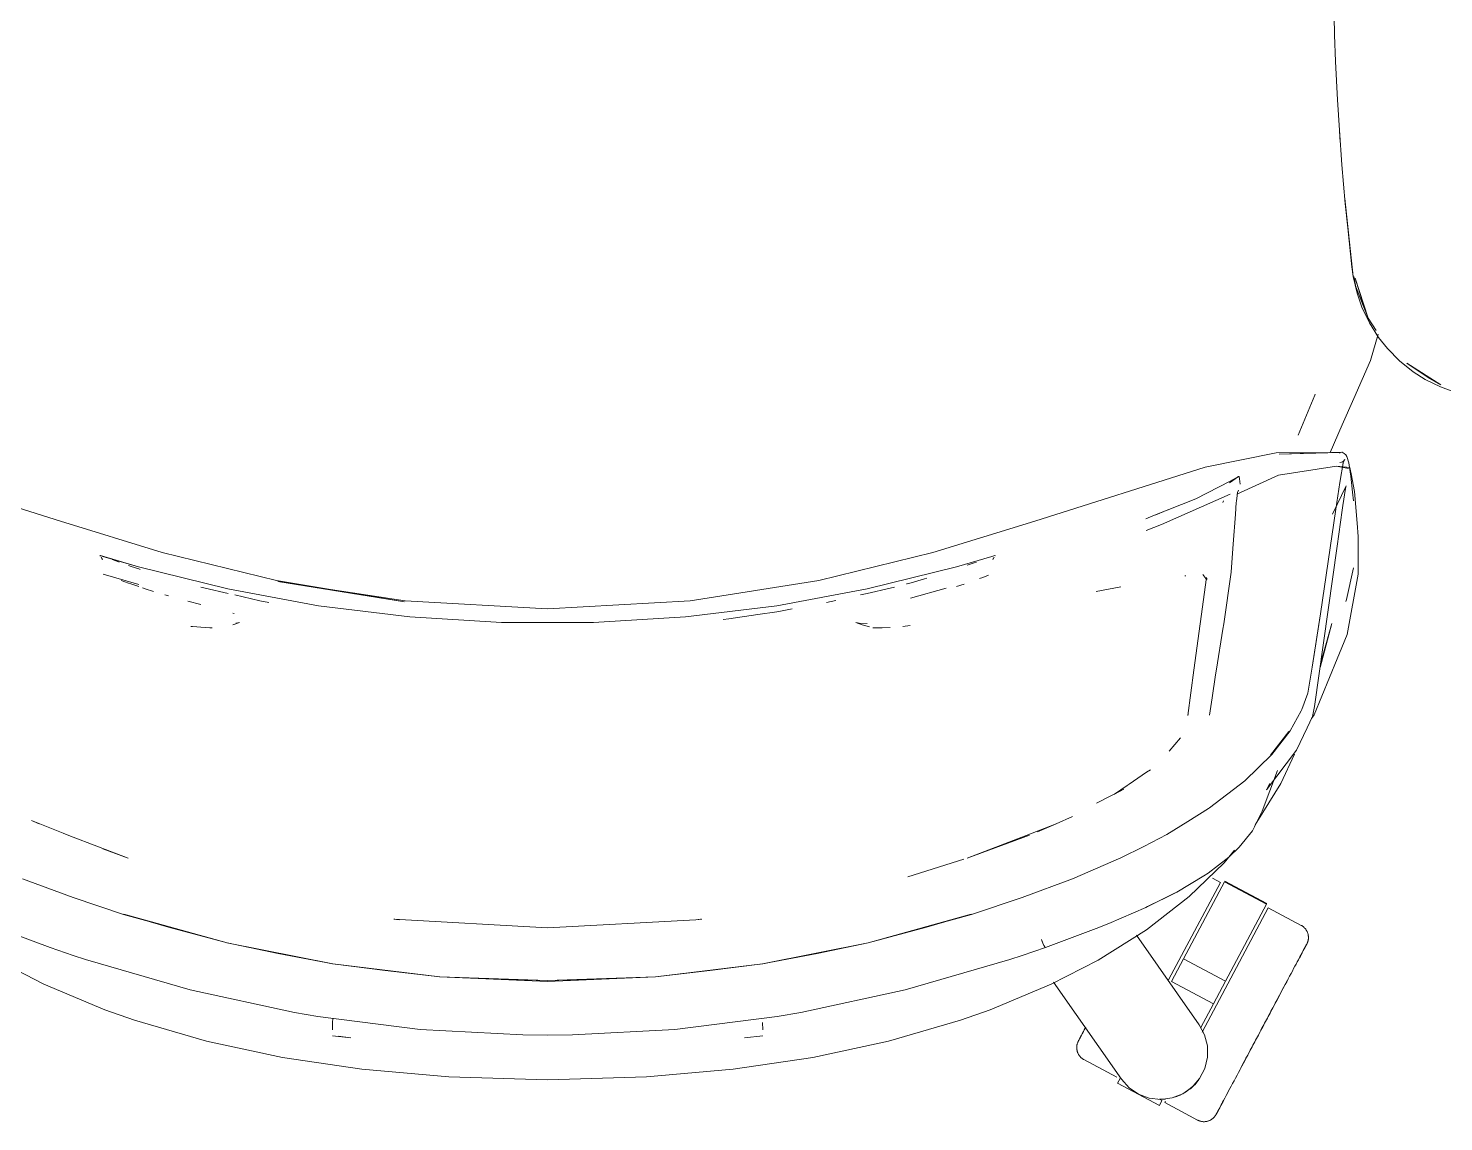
# Model space of a CAD drawing. Header units: millimetres. Extents: x 155927 to 326028, y -36033 to 97293.
# Drawn here: x 157782.6 to 158199.8, y 19345.4 to 19667.7 of the extents above; entities that cross this region are included whole.
import ezdxf

# ---------------------------------------------------------------- set-up
doc = ezdxf.new("R2010")
doc.units = ezdxf.units.MM
doc.header["$MEASUREMENT"] = 0
doc.layers.add('G-IMPT', color=8, linetype='CONTINUOUS', lineweight=9)
doc.layers.add('I-FURN', color=8, linetype='CONTINUOUS', lineweight=9)

msp = doc.modelspace()

# ---------------------------------------------------------------- linework, layer by layer
at = {"layer": 'G-IMPT'}
for p, q in [((158167.36, 19678.03), (158167.66, 19665.72)), ((158167.95, 19657.84), (158167.66, 19665.72)), ((158167.95, 19657.84), (158168.49, 19646.54)), ((158169.05, 19637.67), (158168.49, 19646.54)), ((158169.05, 19637.67), (158169.78, 19627.38)), ((158169.19, 19635.63), (158169.1, 19637.53)), ((158169.19, 19635.63), (158169.32, 19634.21)), ((158170.76, 19615.98), (158169.78, 19627.38)), ((158173.12, 19594.55), (158170.66, 19617.5)), ((158170.66, 19617.5), (158172.78, 19597.36)), ((158173.12, 19594.55), (158170.76, 19615.98)), ((158173.12, 19594.55), (158172.78, 19597.36)), ((158173.12, 19594.55), (158174.27, 19589.58)), ((158173.33, 19594.47), (158173.91, 19591.41)), ((158177.52, 19582.19), (158173.7, 19594.05)), ((158176.61, 19584.9), (158173.7, 19594.05)), ((158173.91, 19591.41), (158177.52, 19582.19)), ((158175.72, 19585.45), (158174.27, 19589.58)), ((158177.91, 19580.87), (158175.72, 19585.45)), ((158177.52, 19582.19), (158176.61, 19584.9)), ((158177.52, 19582.19), (158179.94, 19578.62)), ((158177.91, 19580.87), (158180.64, 19576.54)), ((158178.2, 19569.71), (158180.45, 19577.53)), ((158183.26, 19573.24), (158180.64, 19576.54)), ((158178.2, 19569.71), (158173.34, 19558.58)), ((158186.81, 19569.63), (158183.26, 19573.24)), ((158186.81, 19569.63), (158190.79, 19566.44)), ((158198.94, 19562.58), (158188.99, 19568.91)), ((158195.26, 19564.74), (158188.99, 19568.91)), ((158194.33, 19564.18), (158190.79, 19566.44)), ((158198.84, 19561.94), (158194.33, 19564.18)), ((158198.94, 19562.58), (158195.26, 19564.74)), ((158198.84, 19561.94), (158203.62, 19560.23)), ((158156.89, 19547.69), (158161.81, 19559.55)), ((158161.92, 19559.81), (158161.81, 19559.55)), ((158173.34, 19558.58), (158169.92, 19550.75)), ((158169.92, 19550.75), (158166.35, 19542.58)), ((158129.5, 19538.35), (158150.46, 19542.55)), ((158150.46, 19542.55), (158169.32, 19542.59)), ((158151.34, 19542.11), (158169.79, 19542.69)), ((158151.34, 19542.11), (158169.32, 19542.59)), ((158169.9, 19542.72), (158169.04, 19542.53)), ((158169.04, 19542.53), (158169.15, 19542.55)), ((158169.32, 19542.59), (158169.15, 19542.55)), ((158170.26, 19540.08), (158169.15, 19533.82)), ((158169.79, 19542.69), (158169.32, 19542.59)), ((158169.9, 19542.72), (158170.48, 19542.32)), ((158170.09, 19539.46), (158170.65, 19540.56)), ((158170.09, 19539.46), (158170.26, 19540.08)), ((158170.25, 19540.06), (158170.65, 19540.56)), ((158170.97, 19541.95), (158170.48, 19542.32)), ((158170.97, 19541.95), (158171.29, 19541.41)), ((158171.84, 19539.55), (158171.29, 19541.41)), ((157792.14, 19522.36), (157741.9, 19538.35)), ((158079.26, 19522.36), (158129.5, 19538.35)), ((158151.16, 19535.92), (158138.86, 19530.33)), ((158151.16, 19535.92), (158168.2, 19538.63)), ((158171.78, 19537.95), (158168.2, 19538.63)), ((158171.78, 19537.95), (158168.24, 19538.57)), ((158168.24, 19538.57), (158172.19, 19538.18)), ((158169.71, 19539.74), (158169.21, 19539.66)), ((158169.71, 19539.74), (158170.25, 19540.06)), ((158172.38, 19536.27), (158171.84, 19539.55)), ((158172.64, 19535.86), (158172.19, 19538.18)), ((158172.38, 19536.27), (158172.46, 19535.66)), ((158126.78, 19528.93), (158136.89, 19534.21)), ((158139.35, 19535.55), (158136.64, 19533.71)), ((158139.35, 19535.55), (158136.89, 19534.21)), ((158139.35, 19535.55), (158139.18, 19535.59)), ((158139.48, 19535.53), (158139.35, 19535.55)), ((158139.63, 19534.84), (158139.48, 19535.53)), ((158139.79, 19533.31), (158139.63, 19534.84)), ((158167.05, 19524.41), (158171.06, 19532.85)), ((158168.04, 19525.97), (158169.15, 19533.82)), ((158170.91, 19531.98), (158170.08, 19526.96)), ((158171.06, 19532.85), (158170.91, 19531.98)), ((158172.97, 19530.97), (158172.46, 19535.66)), ((158172.64, 19535.86), (158173.45, 19531.61)), ((158116.68, 19521.38), (158136.84, 19530.3)), ((158126.78, 19528.93), (158118.31, 19525.67)), ((158134.67, 19527.92), (158134.94, 19528.36)), ((158138.44, 19524.5), (158138.69, 19527.91)), ((158138.73, 19528.28), (158138.69, 19527.91)), ((158138.73, 19528.28), (158139.02, 19530.74)), ((158139.02, 19530.74), (158139.04, 19530.8)), ((158139.31, 19531.57), (158139.04, 19530.8)), ((158172.97, 19530.97), (158173.19, 19528.38)), ((158173.49, 19531.14), (158173.45, 19531.61)), ((158174.3, 19521.81), (158173.49, 19531.14)), ((158113.41, 19523.65), (158112, 19523.1)), ((158113.41, 19523.65), (158118.52, 19525.68)), ((158118.31, 19525.67), (158113.41, 19523.65)), ((158118.52, 19525.68), (158114.98, 19524.28)), ((158138.44, 19524.5), (158137.8, 19515.65)), ((158163.48, 19495.09), (158168.04, 19525.97)), ((158168.42, 19515), (158169.86, 19525.66)), ((158170.08, 19526.96), (158169.86, 19525.66)), ((157822.11, 19513.18), (157792.14, 19522.36)), ((158079.26, 19522.36), (158049.28, 19513.18)), ((158112.09, 19519.63), (158116.68, 19521.38)), ((158174.3, 19521.81), (158174.64, 19517.86)), ((158137.18, 19507.41), (158137.8, 19515.65)), ((158174.64, 19517.86), (158174.64, 19513.69)), ((157803.94, 19512.22), (157803.7, 19512.09)), ((157815.16, 19508.95), (157803.94, 19512.22)), ((157804.48, 19511.13), (157804.09, 19511.74)), ((157804.48, 19511.13), (157804.33, 19511.34)), ((157815.16, 19508.95), (157804.34, 19512.06)), ((157804.63, 19512.01), (157804.34, 19512.06)), ((157815.16, 19508.95), (157804.63, 19512.01)), ((157808.41, 19510.68), (157807.34, 19511.07)), ((157822.11, 19513.18), (157855.8, 19504.87)), ((158015.6, 19504.87), (158049.28, 19513.18)), ((158056.24, 19508.95), (158066.66, 19512.02)), ((158066.93, 19512.09), (158066.66, 19512.02)), ((158066.92, 19511.13), (158067.3, 19511.74)), ((158066.92, 19511.13), (158067.07, 19511.34)), ((158067.23, 19512.16), (158066.93, 19512.09)), ((158067.46, 19512.22), (158067.23, 19512.16)), ((158067.69, 19512.13), (158067.46, 19512.22)), ((158168.42, 19515), (158161.75, 19467.78)), ((158174.61, 19506.72), (158174.64, 19513.69)), ((157815.17, 19503.76), (157804.74, 19506.79)), ((157809.39, 19510.33), (157808.41, 19510.68)), ((157812.14, 19509.34), (157812.94, 19509.06)), ((157815.17, 19508.32), (157812.94, 19509.06)), ((157841.48, 19502.4), (157815.16, 19508.95)), ((157815.17, 19508.32), (157815.62, 19508.17)), ((158029.92, 19502.4), (158056.24, 19508.95)), ((158061.43, 19510.11), (158059.34, 19509.37)), ((158061.43, 19510.11), (158062.09, 19510.35)), ((158137.17, 19507.33), (158134.96, 19492.12)), ((158137.17, 19507.33), (158137.18, 19507.41)), ((158173.2, 19508.59), (158171.16, 19499.28)), ((158174.61, 19506.72), (158171.37, 19489.02)), ((157809.99, 19504.88), (157812.15, 19504.12)), ((157812.87, 19503.87), (157812.15, 19504.12)), ((157812.87, 19503.87), (157815.17, 19503.09)), ((157816.3, 19502.71), (157817.09, 19502.47)), ((157834.74, 19502.63), (157833.46, 19502.98)), ((157841.5, 19501.08), (157834.74, 19502.63)), ((157855.8, 19504.87), (157893.54, 19498.61)), ((157893.71, 19498.87), (157856.18, 19504.6)), ((157893.54, 19498.61), (157856.18, 19504.6)), ((158015.6, 19504.87), (157977.69, 19498.87)), ((158036.65, 19502.63), (158029.9, 19501.08)), ((158036.65, 19502.63), (158037.95, 19502.97)), ((158041.67, 19503.94), (158041.49, 19503.89)), ((158042.81, 19504.25), (158041.67, 19503.94)), ((158053.14, 19502.67), (158042.67, 19499.74)), ((158042.81, 19504.25), (158046.81, 19505.37)), ((158046.81, 19505.37), (158047.5, 19505.57)), ((158056.23, 19503.11), (158058.44, 19503.83)), ((158063.99, 19505.82), (158062.98, 19505.45)), ((158063.99, 19505.82), (158065.65, 19506.44)), ((158097.37, 19501.64), (158104.63, 19503.05)), ((158123.85, 19506.32), (158123.5, 19506.28)), ((158126.17, 19478.49), (158129.91, 19505.82)), ((158128.79, 19506.67), (158130.04, 19505.11)), ((158129.91, 19505.82), (158129.96, 19505.55)), ((158130, 19505.32), (158129.96, 19505.55)), ((157817.09, 19502.47), (157819.58, 19501.68)), ((157822.87, 19500.69), (157823.99, 19500.36)), ((157829.66, 19498.78), (157833.52, 19497.79)), ((157829.66, 19498.78), (157831.19, 19498.39)), ((157841.48, 19502.4), (157868.15, 19497.47)), ((157850.89, 19498.92), (157843.47, 19500.63)), ((157853.52, 19498.45), (157850.89, 19498.92)), ((157893.71, 19498.87), (157935.7, 19496.51)), ((157977.69, 19498.87), (157935.7, 19496.51)), ((158029.92, 19502.4), (158003.25, 19497.47)), ((158017.88, 19498.43), (158020.69, 19498.96)), ((158027.93, 19500.63), (158029.9, 19501.08)), ((158171.16, 19499.28), (158171, 19498.7)), ((157843.29, 19495.19), (157842.88, 19495.32)), ((157868.15, 19497.47), (157895.07, 19494.17)), ((158003.25, 19497.47), (157976.33, 19494.17)), ((157997.62, 19494.85), (157989.1, 19493.56)), ((157997.62, 19494.85), (158003.25, 19495.7)), ((158003.25, 19495.7), (158004.87, 19495.95)), ((158007.78, 19496.5), (158004.87, 19495.95)), ((158163.39, 19494.49), (158161.09, 19479.32)), ((158163.48, 19495.09), (158161.15, 19479.9)), ((158163.39, 19494.49), (158161.15, 19479.9)), ((157831.02, 19491.36), (157830.53, 19491.39)), ((157834.72, 19491.09), (157831.02, 19491.36)), ((157834.72, 19491.09), (157836.1, 19490.98)), ((157836.79, 19490.98), (157836.1, 19490.98)), ((157844.89, 19492.52), (157842.94, 19491.83)), ((157844.89, 19492.52), (157843.84, 19492.3)), ((157922.14, 19492.52), (157895.07, 19494.17)), ((157949.26, 19492.52), (157922.14, 19492.52)), ((157949.26, 19492.52), (157976.33, 19494.17)), ((157989.1, 19493.56), (157987.44, 19493.37)), ((158027.56, 19492.3), (158026.51, 19492.52)), ((158026.51, 19492.52), (158028.46, 19491.83)), ((158027.56, 19492.3), (158029.86, 19492.27)), ((158028.46, 19491.83), (158030.62, 19491.23)), ((158029.85, 19492.27), (158029.86, 19492.27)), ((158031.57, 19490.98), (158036.62, 19491.06)), ((158031.57, 19490.98), (158034.35, 19490.98)), ((158036.62, 19491.06), (158034.35, 19490.98)), ((158040.42, 19491.38), (158042.51, 19491.59)), ((158134.72, 19490.56), (158132.85, 19478.79)), ((158134.96, 19492.12), (158134.72, 19490.56)), ((158166.88, 19492.21), (158163.37, 19479.26)), ((158166.88, 19492.21), (158163.52, 19480.32)), ((158171.37, 19489.02), (158169.78, 19485.17)), ((158161.59, 19465.35), (158168.39, 19481.8)), ((158168.39, 19481.8), (158169.78, 19485.17)), ((158126.17, 19478.49), (158124.39, 19465.13)), ((158132.59, 19477.13), (158132.85, 19478.79)), ((158159.79, 19471.65), (158161.09, 19479.32)), ((158131.53, 19470.3), (158132.59, 19477.13)), ((158131.53, 19470.3), (158130.78, 19465.22)), ((158158.03, 19466.86), (158159.79, 19471.65)), ((158124.39, 19465.13), (158124.54, 19465.6)), ((158154.53, 19460.61), (158157.82, 19466.44)), ((158158.03, 19466.86), (158157.82, 19466.44)), ((158160.82, 19464.18), (158161.59, 19465.35)), ((158161.75, 19467.78), (158161.1, 19464.79)), ((158156.47, 19454.85), (158159.54, 19461.43)), ((158159.54, 19461.43), (158161.1, 19464.79)), ((158118.89, 19454.63), (158122.23, 19458.54)), ((158154.21, 19460.38), (158148.81, 19453.43)), ((158148.81, 19453.43), (158151.62, 19457)), ((158149.11, 19453.64), (158154.53, 19460.61)), ((158154.21, 19460.38), (158151.62, 19457)), ((158149.11, 19453.64), (158141.21, 19445.9)), ((158147.56, 19443.2), (158156.47, 19454.85)), ((158151.85, 19445.09), (158155.83, 19453.72)), ((158107.13, 19444.86), (158112.26, 19448.36)), ((158112.26, 19448.36), (158113.36, 19449.11)), ((158150.79, 19448.86), (158146.28, 19436.95)), ((158102.79, 19441.91), (158106.55, 19444.47)), ((158106.55, 19444.47), (158107.13, 19444.86)), ((158141.21, 19445.9), (158130.78, 19437.88)), ((158144.72, 19433.64), (158151.85, 19445.09)), ((158147.56, 19443.2), (158148.61, 19445.04)), ((158097.46, 19439.23), (158105.57, 19443.42)), ((158102.79, 19441.91), (158105.57, 19443.42)), ((158124.42, 19433.83), (158130.52, 19437.71)), ((158130.78, 19437.88), (158130.52, 19437.71)), ((158145.21, 19434.72), (158146.28, 19436.95)), ((157792.91, 19430.44), (157783.58, 19434.16)), ((157783.58, 19434.16), (157785.83, 19433.16)), ((158085.57, 19433.16), (158078.49, 19430.44)), ((158085.57, 19433.16), (158080.13, 19430.85)), ((158090.42, 19435.36), (158085.57, 19433.16)), ((158124.42, 19433.83), (158118.19, 19430.06)), ((158144.03, 19432.28), (158143.42, 19431.15)), ((158144.03, 19432.28), (158145.21, 19434.72)), ((158144.72, 19433.64), (158144.22, 19432.88)), ((157794.63, 19429.77), (157792.91, 19430.44)), ((157812.08, 19423.06), (157794.63, 19429.77)), ((158059.32, 19423.06), (158077.72, 19429.88)), ((158059.32, 19423.06), (158076.76, 19429.77)), ((158076.76, 19429.77), (158078.49, 19430.44)), ((158111.4, 19426.49), (158118.19, 19430.06)), ((158143.42, 19431.15), (158139.56, 19426.28)), ((157812.08, 19423.06), (157804.65, 19425.78)), ((158111.4, 19426.49), (158104.68, 19423.11)), ((158136.53, 19423.39), (158130.4, 19418.68)), ((158138.11, 19425.39), (158135.11, 19421.72)), ((158136.53, 19423.39), (158139.56, 19426.28)), ((158041.84, 19417.53), (158058.33, 19422.78)), ((158090.45, 19416.93), (158104.68, 19423.11)), ((158135.11, 19421.72), (158124.82, 19411.76)), ((157795.83, 19411.47), (157780.95, 19416.93)), ((158041.84, 19417.53), (158045.28, 19418.61)), ((158090.45, 19416.93), (158075.57, 19411.47)), ((158121.11, 19413.08), (158129.11, 19417.81)), ((158130.4, 19418.68), (158129.11, 19417.81)), ((157795.83, 19411.47), (157810.74, 19406.46)), ((158060.65, 19406.46), (158075.57, 19411.47)), ((158112.06, 19408.55), (158121.11, 19413.08)), ((158112.06, 19408.55), (158120.51, 19412.77)), ((158112.22, 19401.96), (158124.82, 19411.76)), ((158112.5, 19408.77), (158121.11, 19413.08)), ((158121.11, 19413.08), (158120.51, 19412.77)), ((158112.06, 19408.55), (158101.1, 19403.78)), ((158112.5, 19408.77), (158112.06, 19408.55)), ((157841.24, 19398.08), (157810.74, 19406.46)), ((157823.99, 19402.73), (157810.83, 19406.51)), ((157841.24, 19398.08), (157810.83, 19406.51)), ((157823.99, 19402.73), (157841.24, 19398.08)), ((157935.7, 19402.57), (157890.36, 19405.08)), ((157890.36, 19405.08), (157891.97, 19404.85)), ((157890.42, 19405.12), (157890.67, 19405.08)), ((157891.97, 19404.85), (157890.67, 19405.08)), ((157935.7, 19402.52), (157979.43, 19404.85)), ((157935.7, 19402.57), (157979.43, 19404.85)), ((157979.43, 19404.85), (157981.2, 19405.11)), ((157979.43, 19404.85), (157980.73, 19405.08)), ((157980.98, 19405.12), (157980.73, 19405.08)), ((158030.16, 19398.08), (158060.57, 19406.51)), ((158030.16, 19398.08), (158060.65, 19406.46)), ((158047.4, 19402.73), (158030.16, 19398.08)), ((158047.4, 19402.73), (158060.57, 19406.51)), ((158101.1, 19403.78), (158097.42, 19402.3)), ((157789.05, 19396.7), (157773.98, 19402.3)), ((158081.68, 19398), (158081.25, 19399.05)), ((158081.25, 19399.05), (158081.48, 19398.46)), ((158081.68, 19398), (158081.48, 19398.46)), ((158097.42, 19402.3), (158082.46, 19396.73)), ((158112.22, 19401.96), (158097.92, 19392.98)), ((157789.05, 19396.7), (157795.87, 19394.36)), ((157799.48, 19393.17), (157795.87, 19394.36)), ((157872.37, 19391.9), (157841.12, 19398.12)), ((157841.12, 19398.12), (157872.29, 19391.91)), ((157841.24, 19398.08), (157856.26, 19395)), ((157872.37, 19391.9), (157856.26, 19395)), ((158030.16, 19398.08), (157999.03, 19391.9)), ((157999.03, 19391.9), (158015.13, 19395)), ((158030.16, 19398.08), (157999.11, 19391.91)), ((158030.16, 19398.08), (158015.13, 19395)), ((158071.92, 19393.17), (158075.53, 19394.36)), ((158082.46, 19396.77), (158075.53, 19394.36)), ((158081.68, 19398), (158081.96, 19397.35)), ((158081.68, 19398), (158082.06, 19397.17)), ((158081.96, 19397.35), (158082.06, 19397.17)), ((158082.33, 19396.76), (158082.06, 19397.17)), ((158082.06, 19397.17), (158082.28, 19396.78)), ((158082.33, 19396.76), (158082.28, 19396.78)), ((158082.33, 19396.76), (158082.46, 19396.77)), ((158082.46, 19396.73), (158082.33, 19396.76)), ((157787.25, 19385.89), (157773.48, 19392.98)), ((157799.48, 19393.17), (157830.3, 19384.22)), ((157903.88, 19388.08), (157872.29, 19391.91)), ((157887.84, 19389.96), (157872.37, 19391.9)), ((157903.92, 19388.12), (157872.37, 19391.9)), ((157887.84, 19389.96), (157903.92, 19388.12)), ((157967.48, 19388.12), (157999.03, 19391.9)), ((157967.48, 19388.12), (157983.55, 19389.96)), ((157967.52, 19388.08), (157999.11, 19391.91)), ((157999.03, 19391.9), (157983.55, 19389.96)), ((158041.09, 19384.22), (158071.92, 19393.17)), ((158097.92, 19392.98), (158084.14, 19385.89)), ((157805.23, 19378.37), (157787.25, 19385.89)), ((157935.7, 19386.75), (157903.88, 19388.08)), ((157903.92, 19388.12), (157918.82, 19387.45)), ((157903.92, 19388.12), (157935.7, 19386.98)), ((157918.82, 19387.45), (157935.7, 19386.98)), ((157967.48, 19388.12), (157935.7, 19386.98)), ((157967.52, 19388.08), (157935.7, 19386.75)), ((157952.58, 19387.45), (157935.7, 19386.98)), ((157952.58, 19387.45), (157967.48, 19388.12)), ((158066.17, 19378.37), (158084.14, 19385.89)), ((157861.09, 19377.56), (157830.3, 19384.22)), ((158041.09, 19384.22), (158010.3, 19377.56)), ((157805.23, 19378.37), (157813.96, 19375.3)), ((157868.01, 19376.37), (157861.09, 19377.56)), ((158003.38, 19376.37), (158010.3, 19377.56)), ((158057.44, 19375.3), (158066.17, 19378.37)), ((157813.96, 19375.3), (157835.2, 19369.13)), ((157898.18, 19372.56), (157868.01, 19376.37)), ((157872.25, 19372.48), (157872.33, 19374.58)), ((157872.37, 19375.82), (157872.33, 19374.58)), ((157973.21, 19372.56), (158003.38, 19376.37)), ((157999.07, 19374.58), (157999.14, 19372.48)), ((158057.44, 19375.3), (158036.19, 19369.13)), ((157835.2, 19369.13), (157857.57, 19364.31)), ((157872.25, 19372.48), (157872.25, 19372.59)), ((157872.28, 19370.72), (157877.7, 19370.07)), ((157873.93, 19370.64), (157877.7, 19370.07)), ((157928.39, 19370.94), (157898.18, 19372.56)), ((157928.39, 19370.94), (157935.7, 19370.85)), ((157943.01, 19370.94), (157935.7, 19370.85)), ((157943.01, 19370.94), (157973.21, 19372.56)), ((157999.11, 19370.72), (157993.7, 19370.07)), ((157999.14, 19372.48), (157999.14, 19372.59)), ((158036.19, 19369.13), (158013.83, 19364.31)), ((157880.99, 19360.82), (157857.57, 19364.31)), ((157906.56, 19358.56), (157880.99, 19360.82)), ((157990.41, 19360.82), (157964.84, 19358.56)), ((158013.83, 19364.31), (157990.41, 19360.82)), ((157935.7, 19357.71), (157906.56, 19358.56)), ((157964.84, 19358.56), (157935.7, 19357.71))]:
    msp.add_line(p, q, dxfattribs=at)
at = {"layer": 'I-FURN'}
for p, q in [((158118.74, 19387.21), (158133.99, 19415.91)), ((158123.15, 19393.38), (158135.22, 19416.09)), ((158133.99, 19415.91), (158131.66, 19417.15)), ((158135.22, 19416.09), (158147.58, 19409.52)), ((158147.68, 19409.69), (158135.31, 19416.26)), ((158128.66, 19371.79), (158148.12, 19408.4)), ((158147.58, 19409.52), (158135.51, 19386.81)), ((158157.81, 19403.25), (158148.12, 19408.4)), ((158157.81, 19403.25), (158157.95, 19403.17)), ((158157.95, 19403.17), (158158.08, 19403.08)), ((158158.08, 19403.08), (158158.22, 19402.99)), ((158158.22, 19402.99), (158158.35, 19402.9)), ((158158.35, 19402.9), (158158.48, 19402.8)), ((158158.48, 19402.8), (158158.6, 19402.69)), ((158158.6, 19402.69), (158158.72, 19402.58)), ((158158.72, 19402.58), (158158.83, 19402.47)), ((158158.83, 19402.47), (158158.94, 19402.35)), ((158109.26, 19400.41), (158127.76, 19373.98)), ((158158.94, 19402.35), (158159.04, 19402.23)), ((158159.04, 19402.23), (158159.14, 19402.1)), ((158159.14, 19402.1), (158159.24, 19401.97)), ((158159.24, 19401.97), (158159.32, 19401.84)), ((158159.32, 19401.84), (158159.41, 19401.7)), ((158159.41, 19401.7), (158159.48, 19401.56)), ((158159.48, 19401.56), (158159.56, 19401.41)), ((158159.56, 19401.41), (158159.62, 19401.26)), ((158159.62, 19401.26), (158159.68, 19401.12)), ((158159.69, 19398.28), (158159.63, 19398.13)), ((158159.68, 19401.12), (158159.74, 19400.96)), ((158159.74, 19398.43), (158159.69, 19398.28)), ((158159.74, 19400.96), (158159.78, 19400.81)), ((158159.79, 19398.58), (158159.74, 19398.43)), ((158159.78, 19400.81), (158159.83, 19400.65)), ((158159.83, 19398.74), (158159.79, 19398.58)), ((158159.83, 19400.65), (158159.86, 19400.5)), ((158159.87, 19398.9), (158159.83, 19398.74)), ((158159.86, 19400.5), (158159.89, 19400.34)), ((158159.89, 19399.05), (158159.87, 19398.9)), ((158159.89, 19400.34), (158159.91, 19400.18)), ((158159.92, 19399.21), (158159.89, 19399.05)), ((158159.91, 19400.18), (158159.93, 19400.02)), ((158159.93, 19399.37), (158159.92, 19399.21)), ((158159.93, 19400.02), (158159.94, 19399.86)), ((158159.94, 19399.53), (158159.93, 19399.37)), ((158159.94, 19399.86), (158159.94, 19399.7)), ((158159.94, 19399.7), (158159.94, 19399.53)), ((158157.27, 19393.66), (158157.56, 19394.2)), ((158157.71, 19394.47), (158157.43, 19393.96)), ((158157.56, 19394.2), (158157.83, 19394.7)), ((158157.96, 19394.95), (158157.71, 19394.47)), ((158157.83, 19394.7), (158158.07, 19395.16)), ((158158.2, 19395.4), (158157.96, 19394.95)), ((158158.07, 19395.16), (158158.3, 19395.59)), ((158158.42, 19395.81), (158158.2, 19395.4)), ((158158.3, 19395.59), (158158.51, 19395.99)), ((158158.62, 19396.18), (158158.42, 19395.81)), ((158158.51, 19395.99), (158158.7, 19396.34)), ((158158.79, 19396.52), (158158.62, 19396.18)), ((158158.7, 19396.34), (158158.87, 19396.66)), ((158158.95, 19396.82), (158158.79, 19396.52)), ((158158.87, 19396.66), (158159.02, 19396.94)), ((158159.09, 19397.07), (158158.95, 19396.82)), ((158159.02, 19396.94), (158159.15, 19397.18)), ((158159.21, 19397.29), (158159.09, 19397.07)), ((158159.15, 19397.18), (158159.25, 19397.38)), ((158159.3, 19397.47), (158159.21, 19397.29)), ((158159.25, 19397.38), (158159.34, 19397.54)), ((158159.38, 19397.61), (158159.3, 19397.47)), ((158159.34, 19397.54), (158159.4, 19397.67)), ((158159.43, 19397.71), (158159.38, 19397.61)), ((158159.4, 19397.67), (158159.45, 19397.75)), ((158159.46, 19397.78), (158159.43, 19397.71)), ((158159.45, 19397.75), (158159.47, 19397.79)), ((158159.47, 19397.8), (158159.46, 19397.78)), ((158159.49, 19397.83), (158159.47, 19397.8)), ((158159.47, 19397.79), (158159.47, 19397.8)), ((158159.56, 19397.98), (158159.49, 19397.83)), ((158159.63, 19398.13), (158159.56, 19397.98)), ((158119.62, 19386.74), (158123.15, 19393.38)), ((158123.15, 19393.38), (158135.51, 19386.81)), ((158155.21, 19389.78), (158155.59, 19390.5)), ((158155.59, 19390.5), (158155.96, 19391.19)), ((158155.96, 19391.19), (158156.32, 19391.86)), ((158156.32, 19391.86), (158156.65, 19392.49)), ((158156.65, 19392.49), (158156.97, 19393.09)), ((158157.14, 19393.4), (158156.83, 19392.82)), ((158156.97, 19393.09), (158157.27, 19393.66)), ((158157.43, 19393.96), (158157.14, 19393.4)), ((158104.84, 19357.92), (158084.82, 19386.52)), ((158119.62, 19386.74), (158131.98, 19380.17)), ((158135.51, 19386.81), (158131.98, 19380.17)), ((158152.62, 19384.91), (158153.08, 19385.78)), ((158153.33, 19386.24), (158152.87, 19385.38)), ((158153.08, 19385.78), (158153.53, 19386.63)), ((158153.77, 19387.07), (158153.33, 19386.24)), ((158153.53, 19386.63), (158153.97, 19387.45)), ((158153.97, 19387.45), (158154.4, 19388.25)), ((158154.4, 19388.25), (158154.81, 19389.03)), ((158154.81, 19389.03), (158155.21, 19389.78)), ((158150.95, 19381.77), (158150.45, 19380.82)), ((158150.68, 19381.26), (158151.18, 19382.2)), ((158151.44, 19382.7), (158150.95, 19381.77)), ((158151.18, 19382.2), (158151.67, 19383.12)), ((158151.93, 19383.61), (158151.44, 19382.7)), ((158151.67, 19383.12), (158152.15, 19384.02)), ((158152.41, 19384.51), (158151.93, 19383.61)), ((158152.15, 19384.02), (158152.62, 19384.91)), ((158152.87, 19385.38), (158152.41, 19384.51)), ((158131.98, 19380.17), (158128.23, 19373.11)), ((158148.09, 19376.39), (158148.62, 19377.39)), ((158148.9, 19377.92), (158148.38, 19376.93)), ((158148.62, 19377.39), (158149.14, 19378.37)), ((158149.42, 19378.9), (158148.9, 19377.92)), ((158149.14, 19378.37), (158149.66, 19379.34)), ((158149.94, 19379.87), (158149.42, 19378.9)), ((158149.66, 19379.34), (158150.17, 19380.31)), ((158150.45, 19380.82), (158149.94, 19379.87)), ((158150.17, 19380.31), (158150.68, 19381.26)), ((158094.32, 19373.25), (158094.04, 19372.71)), ((158127.76, 19373.98), (158129.35, 19371)), ((158145.96, 19372.39), (158146.5, 19373.39)), ((158146.79, 19373.93), (158146.25, 19372.93)), ((158146.5, 19373.39), (158147.03, 19374.4)), ((158147.32, 19374.94), (158146.79, 19373.93)), ((158147.03, 19374.4), (158147.56, 19375.4)), ((158147.85, 19375.94), (158147.32, 19374.94)), ((158147.56, 19375.4), (158148.09, 19376.39)), ((158148.38, 19376.93), (158147.85, 19375.94)), ((158092.03, 19368.93), (158092.11, 19369.08)), ((158092.11, 19369.08), (158092.13, 19369.12)), ((158092.15, 19369.16), (158092.13, 19369.12)), ((158092.13, 19369.12), (158092.14, 19369.14)), ((158092.13, 19369.12), (158092.13, 19369.12)), ((158092.14, 19369.14), (158092.17, 19369.2)), ((158092.19, 19369.25), (158092.15, 19369.16)), ((158092.17, 19369.2), (158092.22, 19369.3)), ((158092.26, 19369.37), (158092.19, 19369.25)), ((158092.22, 19369.3), (158092.3, 19369.44)), ((158092.34, 19369.53), (158092.26, 19369.37)), ((158092.3, 19369.44), (158092.39, 19369.62)), ((158092.45, 19369.73), (158092.34, 19369.53)), ((158092.39, 19369.62), (158092.51, 19369.84)), ((158092.58, 19369.97), (158092.45, 19369.73)), ((158092.51, 19369.84), (158092.65, 19370.1)), ((158092.73, 19370.25), (158092.58, 19369.97)), ((158092.65, 19370.1), (158092.8, 19370.39)), ((158092.9, 19370.57), (158092.73, 19370.25)), ((158092.8, 19370.39), (158092.98, 19370.73)), ((158093.09, 19370.92), (158092.9, 19370.57)), ((158092.98, 19370.73), (158093.18, 19371.1)), ((158093.3, 19371.32), (158093.09, 19370.92)), ((158093.18, 19371.1), (158093.4, 19371.51)), ((158093.52, 19371.75), (158093.3, 19371.32)), ((158093.4, 19371.51), (158093.64, 19371.96)), ((158093.77, 19372.21), (158093.52, 19371.75)), ((158093.64, 19371.96), (158093.89, 19372.44)), ((158094.04, 19372.71), (158093.77, 19372.21)), ((158093.89, 19372.44), (158094.17, 19372.96)), ((158129.35, 19371), (158130.18, 19367.73)), ((158143.83, 19368.39), (158144.36, 19369.38)), ((158144.65, 19369.92), (158144.12, 19368.92)), ((158144.36, 19369.38), (158144.89, 19370.38)), ((158145.18, 19370.92), (158144.65, 19369.92)), ((158144.89, 19370.38), (158145.43, 19371.38)), ((158145.72, 19371.92), (158145.18, 19370.92)), ((158145.43, 19371.38), (158145.96, 19372.39)), ((158146.25, 19372.93), (158145.72, 19371.92)), ((158091.65, 19367.22), (158091.66, 19367.38)), ((158091.66, 19367.05), (158091.65, 19367.22)), ((158091.66, 19367.38), (158091.67, 19367.54)), ((158091.67, 19366.89), (158091.66, 19367.05)), ((158091.67, 19367.54), (158091.68, 19367.7)), ((158091.68, 19366.73), (158091.67, 19366.89)), ((158091.68, 19367.7), (158091.7, 19367.86)), ((158091.71, 19366.57), (158091.68, 19366.73)), ((158091.7, 19367.86), (158091.73, 19368.02)), ((158091.74, 19366.42), (158091.71, 19366.57)), ((158091.73, 19368.02), (158091.77, 19368.17)), ((158091.77, 19366.26), (158091.74, 19366.42)), ((158091.77, 19368.17), (158091.81, 19368.33)), ((158091.81, 19366.1), (158091.77, 19366.26)), ((158091.81, 19368.33), (158091.86, 19368.48)), ((158091.86, 19365.95), (158091.81, 19366.1)), ((158091.86, 19368.48), (158091.91, 19368.64)), ((158091.91, 19365.8), (158091.86, 19365.95)), ((158091.91, 19368.64), (158091.97, 19368.79)), ((158091.97, 19365.65), (158091.91, 19365.8)), ((158091.97, 19368.79), (158092.03, 19368.93)), ((158092.04, 19365.5), (158091.97, 19365.65)), ((158092.11, 19365.36), (158092.04, 19365.5)), ((158092.19, 19365.21), (158092.11, 19365.36)), ((158092.27, 19365.08), (158092.19, 19365.21)), ((158092.36, 19364.94), (158092.27, 19365.08)), ((158092.46, 19364.81), (158092.36, 19364.94)), ((158130.18, 19367.73), (158130.2, 19364.36)), ((158142.04, 19365.01), (158141.53, 19364.06)), ((158141.77, 19364.49), (158142.27, 19365.45)), ((158142.55, 19365.97), (158142.04, 19365.01)), ((158142.27, 19365.45), (158142.79, 19366.42)), ((158143.07, 19366.95), (158142.55, 19365.97)), ((158142.79, 19366.42), (158143.31, 19367.4)), ((158143.59, 19367.93), (158143.07, 19366.95)), ((158143.31, 19367.4), (158143.83, 19368.39)), ((158144.12, 19368.92), (158143.59, 19367.93)), ((158092.56, 19364.68), (158092.46, 19364.81)), ((158092.66, 19364.56), (158092.56, 19364.68)), ((158092.77, 19364.44), (158092.66, 19364.56)), ((158092.88, 19364.33), (158092.77, 19364.44)), ((158093, 19364.22), (158092.88, 19364.33)), ((158093.12, 19364.11), (158093, 19364.22)), ((158093.25, 19364.01), (158093.12, 19364.11)), ((158093.38, 19363.92), (158093.25, 19364.01)), ((158093.51, 19363.83), (158093.38, 19363.92)), ((158093.65, 19363.74), (158093.51, 19363.83)), ((158093.79, 19363.67), (158093.65, 19363.74)), ((158093.79, 19363.67), (158103.48, 19358.52)), ((158129.42, 19361.08), (158127.87, 19358.08)), ((158130.2, 19364.36), (158129.42, 19361.08)), ((158139.34, 19359.93), (158139.81, 19360.81)), ((158139.81, 19360.81), (158140.28, 19361.71)), ((158140.54, 19362.2), (158140.06, 19361.29)), ((158140.28, 19361.71), (158140.77, 19362.62)), ((158141.03, 19363.12), (158140.54, 19362.2)), ((158140.77, 19362.62), (158141.26, 19363.55)), ((158141.53, 19364.06), (158141.03, 19363.12)), ((158141.26, 19363.55), (158141.77, 19364.49)), ((158103.68, 19356.77), (158104.42, 19358.16)), ((158103.68, 19356.77), (158116.04, 19350.19)), ((158104.42, 19358.16), (158104.38, 19358.07)), ((158107.09, 19355.41), (158104.84, 19357.92)), ((158127.87, 19358.08), (158125.65, 19355.54)), ((158126.51, 19356.38), (158127.67, 19357.8)), ((158137.19, 19355.88), (158137.59, 19356.64)), ((158137.59, 19356.64), (158138.01, 19357.43)), ((158138.01, 19357.43), (158138.44, 19358.24)), ((158138.44, 19358.24), (158138.89, 19359.08)), ((158138.89, 19359.08), (158139.34, 19359.93)), ((158109.88, 19353.52), (158107.09, 19355.41)), ((158113.04, 19352.34), (158109.88, 19353.52)), ((158119.74, 19352.39), (158116.4, 19351.96)), ((158122.89, 19353.6), (158119.74, 19352.39)), ((158125.65, 19355.54), (158122.89, 19353.6)), ((158123.73, 19354.08), (158126.51, 19356.38)), ((158135.08, 19351.91), (158135.39, 19352.5)), ((158135.39, 19352.5), (158135.71, 19353.11)), ((158135.71, 19353.11), (158136.06, 19353.76)), ((158136.06, 19353.76), (158136.42, 19354.44)), ((158136.42, 19354.44), (158136.79, 19355.14)), ((158136.79, 19355.14), (158137.19, 19355.88)), ((158116.4, 19351.96), (158113.04, 19352.34)), ((158116.78, 19351.59), (158116.03, 19351.99)), ((158116.78, 19351.59), (158116.04, 19350.19)), ((158116.74, 19351.5), (158116.78, 19351.59)), ((158117.6, 19351), (158117.8, 19351.38)), ((158117.6, 19351), (158127.29, 19345.85)), ((158133.01, 19348.02), (158133.12, 19348.24)), ((158133.2, 19348.38), (158133.07, 19348.14)), ((158133.12, 19348.24), (158133.26, 19348.5)), ((158133.34, 19348.66), (158133.2, 19348.38)), ((158133.26, 19348.5), (158133.42, 19348.8)), ((158133.51, 19348.97), (158133.34, 19348.66)), ((158133.42, 19348.8), (158133.6, 19349.13)), ((158133.7, 19349.33), (158133.51, 19348.97)), ((158133.6, 19349.13), (158133.8, 19349.51)), ((158133.91, 19349.72), (158133.7, 19349.33)), ((158133.8, 19349.51), (158134.01, 19349.92)), ((158134.14, 19350.15), (158133.91, 19349.72)), ((158134.01, 19349.92), (158134.25, 19350.36)), ((158134.39, 19350.62), (158134.14, 19350.15)), ((158134.25, 19350.36), (158134.51, 19350.84)), ((158134.65, 19351.12), (158134.39, 19350.62)), ((158134.51, 19350.84), (158134.78, 19351.36)), ((158134.94, 19351.65), (158134.65, 19351.12)), ((158134.78, 19351.36), (158135.08, 19351.91)), ((158135.24, 19352.22), (158134.94, 19351.65)), ((158127.33, 19345.83), (158127.29, 19345.85)), ((158127.47, 19345.76), (158127.33, 19345.83)), ((158127.62, 19345.7), (158127.47, 19345.76)), ((158127.77, 19345.64), (158127.62, 19345.7)), ((158127.92, 19345.58), (158127.77, 19345.64)), ((158128.08, 19345.54), (158127.92, 19345.58)), ((158128.23, 19345.5), (158128.08, 19345.54)), ((158128.39, 19345.46), (158128.23, 19345.5)), ((158128.55, 19345.43), (158128.39, 19345.46)), ((158128.71, 19345.41), (158128.55, 19345.43)), ((158128.87, 19345.39), (158128.71, 19345.41)), ((158129.03, 19345.39), (158128.87, 19345.39)), ((158129.19, 19345.38), (158129.03, 19345.39)), ((158129.35, 19345.39), (158129.19, 19345.38)), ((158129.51, 19345.4), (158129.35, 19345.39)), ((158129.67, 19345.41), (158129.51, 19345.4)), ((158129.83, 19345.44), (158129.67, 19345.41)), ((158129.99, 19345.46), (158129.83, 19345.44)), ((158130.15, 19345.5), (158129.99, 19345.46)), ((158130.3, 19345.54), (158130.15, 19345.5)), ((158130.46, 19345.59), (158130.3, 19345.54)), ((158130.61, 19345.64), (158130.46, 19345.59)), ((158130.76, 19345.7), (158130.61, 19345.64)), ((158130.91, 19345.77), (158130.76, 19345.7)), ((158131.05, 19345.84), (158130.91, 19345.77)), ((158131.19, 19345.92), (158131.05, 19345.84)), ((158131.33, 19346), (158131.19, 19345.92)), ((158131.46, 19346.09), (158131.33, 19346)), ((158131.6, 19346.19), (158131.46, 19346.09)), ((158131.72, 19346.28), (158131.6, 19346.19)), ((158131.85, 19346.39), (158131.72, 19346.28)), ((158131.96, 19346.5), (158131.85, 19346.39)), ((158132.08, 19346.61), (158131.96, 19346.5)), ((158132.19, 19346.73), (158132.08, 19346.61)), ((158132.29, 19346.85), (158132.19, 19346.73)), ((158132.39, 19346.98), (158132.29, 19346.85)), ((158132.49, 19347.11), (158132.39, 19346.98)), ((158132.58, 19347.24), (158132.49, 19347.11)), ((158132.66, 19347.38), (158132.58, 19347.24)), ((158132.74, 19347.52), (158132.66, 19347.38)), ((158132.77, 19347.57), (158132.74, 19347.53)), ((158132.74, 19347.52), (158132.75, 19347.54)), ((158132.74, 19347.53), (158132.74, 19347.52)), ((158132.75, 19347.54), (158132.78, 19347.6)), ((158132.81, 19347.65), (158132.77, 19347.57)), ((158132.78, 19347.6), (158132.84, 19347.7)), ((158132.87, 19347.77), (158132.81, 19347.65)), ((158132.84, 19347.7), (158132.91, 19347.84)), ((158132.96, 19347.93), (158132.87, 19347.77)), ((158132.91, 19347.84), (158133.01, 19348.02)), ((158133.07, 19348.14), (158132.96, 19347.93))]:
    msp.add_line(p, q, dxfattribs=at)
msp.add_open_spline([(158122.33, 19353.32), (158122.18, 19353.24), (158121.54, 19352.96), (158120.91, 19352.73), (158120.44, 19352.59)], degree=3, knots=[-0.5319761, -0.5319761, -0.5319761, -0.5319761, -0.5, -0.4, -0.4, -0.4, -0.4], dxfattribs=at)
for points in [[(158126.17, 19356.02), (158125.77, 19355.62), (158125.36, 19355.26), (158124.94, 19354.93)], [(158117.84, 19352.06), (158117.46, 19352.02), (158116.8, 19351.98), (158116.26, 19351.98), (158116.03, 19351.99)]]:
    msp.add_open_spline(points, degree=3, dxfattribs=at)

doc.saveas('drawing.dxf')
